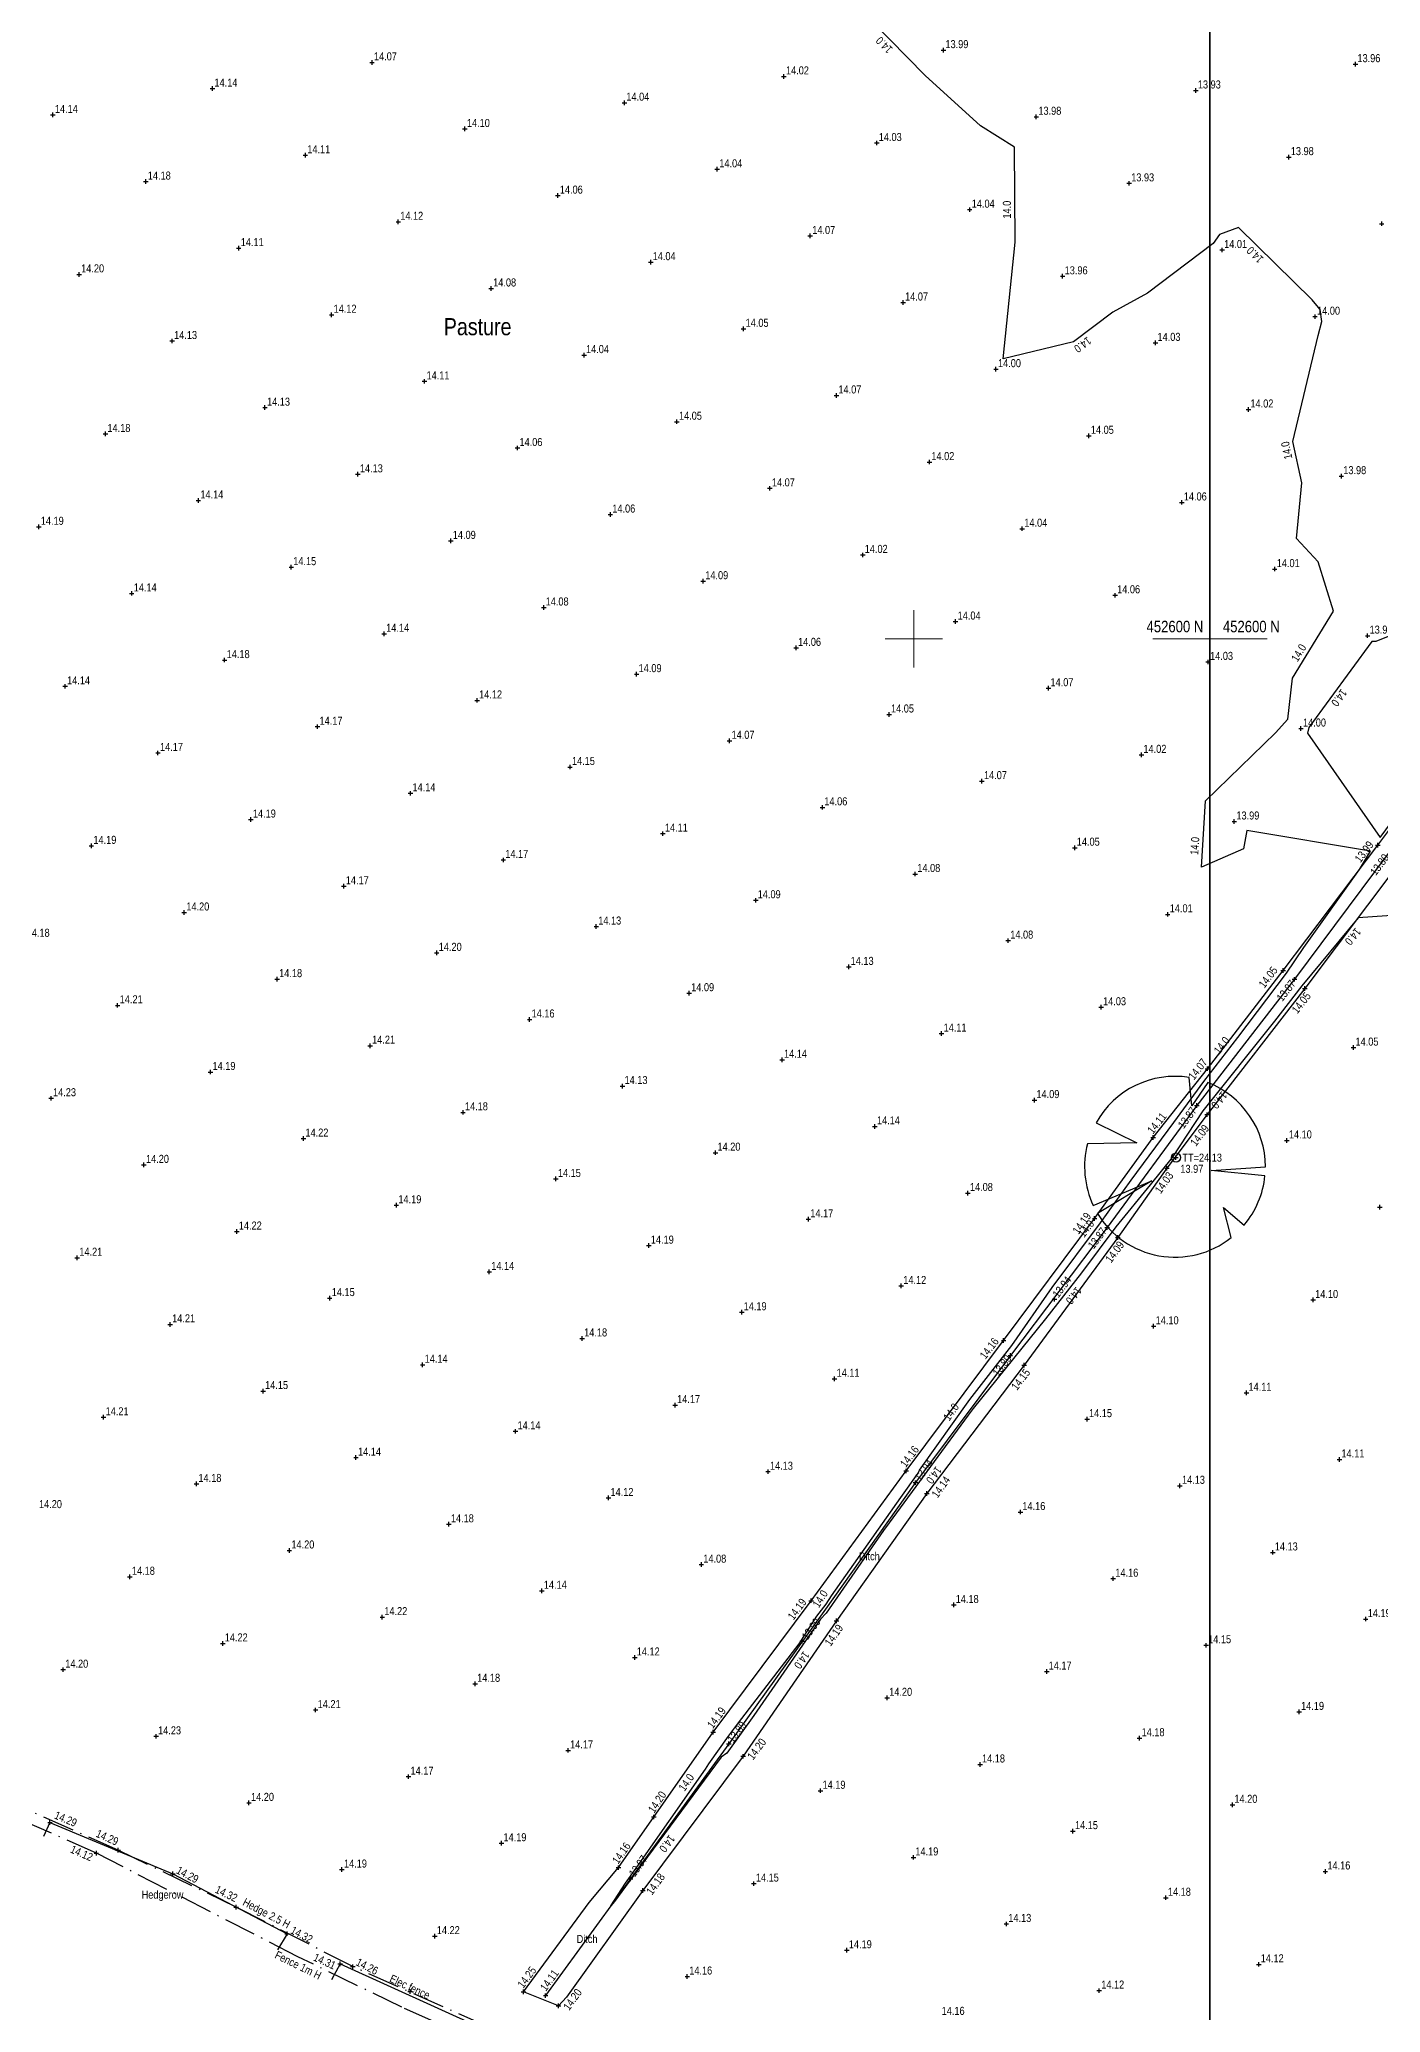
# Model space of a CAD drawing. Extents: x 452260 to 454003, y 451265 to 453203.
# Drawn here: x 452923.5 to 453040.8, y 452479.8 to 452652.4 of the extents above; entities that cross this region are included whole.
import ezdxf
from ezdxf.enums import TextEntityAlignment as Align

# ---------------------------------------------------------------- set-up
doc = ezdxf.new("R2010")
doc.units = 0
doc.header["$LTSCALE"] = 0.7
doc.header["$MEASUREMENT"] = 0
doc.header["$PDMODE"] = 2
doc.header["$PDSIZE"] = 0.2
doc.linetypes.add('Dash-Dot', pattern=[6, 4, -1, 0, -1])
doc.linetypes.add('DASHED', pattern=[5442.857143, 3628.571429, -1814.285714])
for name, color, linetype, lineweight in [('Border', 7, 'Continuous', 25), ('FFS_Tree Top Levels', 94, 'Continuous', 25), ('FPS_Bottom of Bank', 7, 'DASHED', 25), ('FPS_Contours-Minor', 184, 'Continuous', 25), ('FPS_Fence', 42, 'Dash-Dot', 25), ('FPS_Grid', 7, 'Continuous', 13), ('FPS_Hedge', 86, 'Continuous', 25), ('FPS_Hedge Top Level', 7, 'Continuous', 25), ('FPS_Levels', 7, 'Continuous', 25), ('FPS_Spot Levels', 7, 'Continuous', 25), ('FPS_Text', 7, 'Continuous', 25), ('FPS_Top of Bank', 7, 'DASHED', 25), ('FPS_Tree Trunk', 32, 'Continuous', 25), ('FPS_Trees', 77, 'Continuous', 25)]:
    doc.layers.add(name, color=color, linetype=linetype, lineweight=lineweight)
doc.styles.add('Default', font='ARIALN.TTF')
doc.styles.get("Standard").update_dxf_attribs({"font": 'ARIALN.TTF'})

msp = doc.modelspace()

# ---------------------------------------------------------------- linework, layer by layer
at = {"layer": 'Border'}
for points in [[(452487.26, 452726.87), (453025.89, 452726.87), (453025.89, 452312.76), (452487.26, 452312.76)], [(453025.89, 452726.87), (453564.51, 452726.87), (453564.51, 452312.76), (453025.89, 452312.76)]]:
    msp.add_lwpolyline(points, close=True, dxfattribs=at)
at = {"layer": 'FPS_Bottom of Bank'}
msp.add_polyline3d([(453080.23, 452634.74, 13.84), (453073.41, 452624.19, 13.75), (453065.19, 452613.53, 13.72), (453057.08, 452602.6, 13.81), (453049.65, 452592.16, 13.88), (453041.5, 452581.22, 13.8), (453033.3, 452570.21, 13.87), (453024.75, 452559.18, 13.87), (453016.9, 452548.49, 13.87), (453008.44, 452537.31, 13.89), (453000.15, 452526.18, 13.94), (452992.11, 452514.92, 13.96), (452983.81, 452503.34, 13.89), (452975.22, 452491.53, 13.97), (452967.79, 452481.3, 14.1)], dxfattribs=at)
for p in [(453033.3, 452570.21, 13.87), (453024.75, 452559.18, 13.87), (453016.9, 452548.49, 13.87), (453012.31, 452542.23, 13.94), (453008.44, 452537.31, 13.89), (453000.15, 452526.18, 13.94), (452990.23, 452512.32, 13.99), (452983.81, 452503.34, 13.89), (452975.22, 452491.53, 13.97), (452967.79, 452481.3, 14.1)]:
    msp.add_point(p, dxfattribs=at)
at = {"layer": 'FPS_Contours-Minor', "elevation": 14, "flags": 128}
msp.add_lwpolyline([(453043.46, 452575.91), (453038.85, 452575.59), (453033.94, 452569.63), (453031.55, 452566.54), (453025.28, 452558.7), (453022.59, 452554.63), (453020.68, 452552.24), (453017.67, 452548.55), (453014.65, 452544.52), (453011.52, 452540.52), (453005.18, 452532.67), (453004.74, 452532.09), (452997.84, 452522.65), (452997.34, 452521.99), (452992.32, 452514.77), (452991.83, 452514.23), (452986.01, 452505.82), (452983.64, 452502.52), (452983.14, 452502.16), (452976.2, 452492.76), (452975.75, 452492.16), (452973.8, 452489.54), (452973.5, 452489.17), (452974.76, 452491.13), (452975.57, 452492.24), (452981.76, 452501.12), (452982.07, 452501.58), (452983.77, 452504), (452984.65, 452505.17), (452989.97, 452512.08), (452990.17, 452512.4), (452991.5, 452514.51), (452992.33, 452515.54), (452992.8, 452516.27), (452998.87, 452524.88), (453000.38, 452527.02), (453000.5, 452527.27), (453004.89, 452533.45), (453008.57, 452538.18), (453012.09, 452543.24), (453016.33, 452548.91), (453019.02, 452552.64), (453022.73, 452557.69), (453025.36, 452561.28), (453028.33, 452565.11), (453032.59, 452570.76), (453034.11, 452572.98), (453038.98, 452579.82), (453039.94, 452581.41), (453029.13, 452583.23), (453028.82, 452581.62), (453025.16, 452580.02), (453025.51, 452585.83), (453031.62, 452591.78), (453032.72, 452592.97), (453033.13, 452596.56), (453036.7, 452602.42), (453035.35, 452606.72), (453033.48, 452608.78), (453033.92, 452613.65), (453033.16, 452617.26), (453035.36, 452626.54), (453035.68, 452627.76), (453035.53, 452628.79), (453034.85, 452629.65), (453028.38, 452635.98), (453026.74, 452635.37), (453026.17, 452634.58), (453020.42, 452630.22), (453017.41, 452628.56), (453013.95, 452625.98), (453007.82, 452624.48), (453008.87, 452634.68), (453008.79, 452642.99), (453005.82, 452644.86), (453001, 452649.28), (452994.74, 452655.62)], dxfattribs=at)
msp.add_lwpolyline([(453047.97, 452593.11), (453048.62, 452593.28), (453051.14, 452597.57), (453054.33, 452602.79), (453055.6, 452605.3), (453052.96, 452606.7), (453050.37, 452604.92), (453043.08, 452600.83), (453040.4, 452599.76), (453040.07, 452599.75), (453034.54, 452592.24), (453034.42, 452591.75), (453040.79, 452582.62), (453047.4, 452591.57)], close=True, dxfattribs=at)
at = {"layer": 'FPS_Fence'}
for p, q in [((452928.49, 452493.77, 14.12), (452914.99, 452499.72, 14.17)), ((452930.39, 452494.03, 14.29), (452921.1, 452498.17, 14.29)), ((452946.12, 452484.7, 14.37), (452928.49, 452493.77, 14.12)), ((452940.72, 452489.04, 14.32), (452930.39, 452494.03, 14.29)), ((452950.92, 452483.84, 14.26), (452940.72, 452489.04, 14.32)), ((452955.21, 452480.29, 5.78), (452946.12, 452484.7, 14.37)), ((452962.75, 452478.57), (452950.92, 452483.84, 14.26)), ((452961.92, 452477.26, 14.11), (452955.21, 452480.29, 5.78))]:
    msp.add_line(p, q, dxfattribs=at)
for p in [(452928.49, 452493.77, 14.12), (452930.39, 452494.03, 14.29), (452940.72, 452489.04, 14.32), (452950.92, 452483.84, 14.26), (452955.94, 452481.66, 14.3)]:
    msp.add_point(p, dxfattribs=at)
at = {"layer": 'FPS_Grid'}
for p, q in [((453000, 452597.5), (453000, 452602.5)), ((452997.5, 452600), (453002.5, 452600)), ((453020.89, 452600), (453025.89, 452600)), ((453025.89, 452600), (453030.89, 452600))]:
    msp.add_line(p, q, dxfattribs=at)
at = {"layer": 'FPS_Hedge'}
for p, q in [((452924.43, 452496.44, 14.29), (452923.87, 452495.23, 14.29)), ((452924.43, 452496.44, 14.29), (452935.17, 452491.97, 14.29)), ((452935.17, 452491.97, 14.29), (452945.17, 452486.72, 14.32)), ((452945.17, 452486.72, 14.32), (452944.32, 452485.3, 14.32)), ((452949.81, 452484.08, 14.31), (452949.06, 452482.69, 14.3)), ((452949.81, 452484.08, 14.31), (452962.46, 452478.35, 14.21))]:
    msp.add_line(p, q, dxfattribs=at)
for p in [(452924.43, 452496.44, 14.29), (452935.17, 452491.97, 14.29), (452945.17, 452486.72, 14.32), (452949.81, 452484.08, 14.31)]:
    msp.add_point(p, dxfattribs=at)
at = {"layer": 'FPS_Spot Levels'}
for p in [(452952.6, 452650.42, 14.07), (453002.59, 452651.49, 13.99), (452988.63, 452649.19, 14.02), (453038.62, 452650.26, 13.96), (452938.64, 452648.13, 14.14), (453024.67, 452647.96, 13.93), (452924.69, 452645.83, 14.14), (452974.68, 452646.89, 14.04), (453010.71, 452645.66, 13.98), (452960.72, 452644.6, 14.1), (452946.77, 452642.3, 14.11), (452996.76, 452643.37, 14.03), (453032.79, 452642.13, 13.98), (452982.8, 452641.07, 14.04), (452932.82, 452640, 14.18), (452968.85, 452638.77, 14.06), (453018.84, 452639.84, 13.93), (453004.88, 452637.54, 14.04), (452954.9, 452636.47, 14.12), (452990.93, 452635.24, 14.07), (453040.92, 452636.31, 13.97), (452940.94, 452634.17, 14.11), (453026.97, 452634.01, 14.01), (452926.99, 452631.87, 14.2), (452976.98, 452632.94, 14.04), (453013.01, 452631.71, 13.96), (452963.02, 452630.64, 14.08), (452949.07, 452628.34, 14.12), (452999.06, 452629.41, 14.07), (453035.09, 452628.18, 14), (452985.1, 452627.11, 14.05), (452935.11, 452626.05, 14.13), (452971.15, 452624.81, 14.04), (453021.14, 452625.88, 14.03), (453007.18, 452623.58, 14), (452957.19, 452622.52, 14.11), (452993.23, 452621.28, 14.07), (452943.24, 452620.22, 14.13), (453029.26, 452620.05, 14.02), (452929.29, 452617.92, 14.18), (452979.27, 452618.99, 14.05), (453015.31, 452617.76, 14.05), (452965.32, 452616.69, 14.06), (452951.37, 452614.39, 14.13), (453001.36, 452615.46, 14.02), (453037.39, 452614.23, 13.98), (452987.4, 452613.16, 14.07), (452937.41, 452612.09, 14.14), (452973.45, 452610.86, 14.06), (453023.44, 452611.93, 14.06), (452923.46, 452609.79, 14.19), (453009.48, 452609.63, 14.04), (452959.49, 452608.56, 14.09), (452995.53, 452607.33, 14.02), (452945.54, 452606.26, 14.15), (453031.56, 452606.1, 14.01), (452931.58, 452603.97, 14.14), (452981.57, 452605.03, 14.09), (452967.62, 452602.73, 14.08), (453017.61, 452603.8, 14.06), (452953.66, 452600.44, 14.14), (453003.65, 452601.5, 14.04), (452989.7, 452599.2, 14.06), (453039.69, 452600.27, 13.99), (452939.71, 452598.14, 14.18), (453025.73, 452597.97, 14.03), (452925.76, 452595.84, 14.14), (452975.75, 452596.91, 14.09), (453011.78, 452595.67, 14.07), (452961.79, 452594.61, 14.12), (452947.84, 452592.31, 14.17), (452997.83, 452593.38, 14.05), (453033.86, 452592.15, 14), (452983.87, 452591.08, 14.07), (452933.88, 452590.01, 14.17), (452969.92, 452588.78, 14.15), (453019.91, 452589.85, 14.02), (453005.95, 452587.55, 14.07), (452955.96, 452586.48, 14.14), (452992, 452585.25, 14.06), (452942.01, 452584.18, 14.19), (453028.03, 452584.02, 13.99), (452928.05, 452581.89, 14.19), (452978.04, 452582.95, 14.11), (453014.08, 452581.72, 14.05), (452964.09, 452580.65, 14.17), (452950.14, 452578.36, 14.17), (453000.12, 452579.42, 14.08), (452986.17, 452577.12, 14.09), (452936.18, 452576.06, 14.2), (452972.22, 452574.83, 14.13), (453022.2, 452575.89, 14.01), (453008.25, 452573.59, 14.08), (452958.26, 452572.53, 14.2), (452994.3, 452571.3, 14.13), (452944.31, 452570.23, 14.18), (452930.35, 452567.93, 14.21), (452980.34, 452569, 14.09), (453016.38, 452567.77, 14.03), (452966.39, 452566.7, 14.16), (452952.43, 452564.4, 14.21), (453002.42, 452565.47, 14.11), (453038.46, 452564.24, 14.05), (452988.47, 452563.17, 14.14), (452938.48, 452562.1, 14.19), (452974.51, 452560.87, 14.13), (452924.53, 452559.8, 14.23), (453010.55, 452559.64, 14.09), (452960.56, 452558.57, 14.18), (452996.59, 452557.34, 14.14), (452946.61, 452556.28, 14.22), (453032.63, 452556.11, 14.1), (452932.65, 452553.98, 14.2), (452982.64, 452555.04, 14.2), (452968.69, 452552.75, 14.15), (452954.73, 452550.45, 14.19), (453004.72, 452551.51, 14.08), (452990.77, 452549.22, 14.17), (453040.76, 452550.28, 14.08), (452940.78, 452548.15, 14.22), (452976.81, 452546.92, 14.19), (452926.82, 452545.85, 14.21), (452962.86, 452544.62, 14.14), (452948.9, 452542.32, 14.15), (452998.89, 452543.39, 14.12), (453034.93, 452542.16, 14.1), (452934.95, 452540.02, 14.21), (452984.94, 452541.09, 14.19), (452970.98, 452538.79, 14.18), (453020.97, 452539.86, 14.1), (452957.03, 452536.49, 14.14), (452993.06, 452535.26, 14.11), (452943.08, 452534.19, 14.15), (453029.1, 452534.03, 14.11), (452929.12, 452531.9, 14.21), (452979.11, 452532.96, 14.17), (453015.15, 452531.73, 14.15), (452965.16, 452530.67, 14.14), (452951.2, 452528.37, 14.14), (453037.23, 452528.2, 14.11), (452987.24, 452527.14, 14.13), (452937.25, 452526.07, 14.18), (452973.28, 452524.84, 14.12), (453023.27, 452525.9, 14.13), (453009.32, 452523.61, 14.16), (452959.33, 452522.54, 14.18), (452945.37, 452520.24, 14.2), (453031.4, 452520.08, 14.13), (452931.42, 452517.94, 14.18), (452981.41, 452519.01, 14.08), (453017.44, 452517.78, 14.16), (452967.45, 452516.71, 14.14), (452953.5, 452514.41, 14.22), (453003.49, 452515.48, 14.18), (453039.52, 452514.25, 14.19), (452939.55, 452512.11, 14.22), (452975.58, 452510.88, 14.12), (453025.57, 452511.95, 14.15), (452925.59, 452509.82, 14.2), (453011.62, 452509.65, 14.17), (452961.63, 452508.58, 14.18), (452997.66, 452507.35, 14.2), (452947.67, 452506.29, 14.21), (453033.7, 452506.12, 14.19), (452933.72, 452503.99, 14.23), (453019.74, 452503.82, 14.18), (452969.75, 452502.76, 14.17), (452955.8, 452500.46, 14.17), (453005.79, 452501.53, 14.18), (452991.83, 452499.23, 14.19), (452941.84, 452498.16, 14.2), (452977.26, 452496.93, 14.2), (453027.87, 452498, 14.2), (453013.91, 452495.7, 14.15), (452963.93, 452494.63, 14.19), (452999.96, 452493.4, 14.19), (452949.97, 452492.33, 14.19), (453035.99, 452492.17, 14.16), (452986.01, 452491.1, 14.15), (453022.04, 452489.87, 14.18), (452958.1, 452486.5, 14.22), (453008.09, 452487.57, 14.13), (452994.13, 452485.27, 14.19), (453030.17, 452484.04, 14.12), (452980.18, 452482.97, 14.16), (453016.21, 452481.74, 14.12)]:
    msp.add_point(p, dxfattribs=at)
at = {"layer": 'FPS_Top of Bank'}
msp.add_polyline3d([(453042.43, 452580.33, 13.96), (453034.19, 452569.4, 14.05), (453025.65, 452558.37, 14.09), (453022.14, 452553.68, 14.03), (453017.84, 452547.62, 14.09), (453009.64, 452536.46, 14.15), (453001.14, 452525.23, 14.14), (452993.23, 452514.1, 14.19), (452985.07, 452502.24, 14.2), (452976.3, 452490.51, 14.18), (452969.6, 452481.18, 14.17), (452968.91, 452480.42, 14.14), (452965.86, 452481.64, 14.25), (452971.59, 452489.44, 14.19), (452974.16, 452492.5, 14.16), (452982.45, 452504.35, 14.19), (452991.02, 452515.85, 14.19), (452999.33, 452527.2, 14.16), (453007.85, 452538.61, 14.15), (453015.81, 452549.29, 14.12), (453020.93, 452556.37, 14.11), (453025.68, 452562.39, 14.07), (453032.31, 452570.97, 14.05), (453040.58, 452581.94, 13.99), (453048.84, 452592.97, 13.98)], dxfattribs=at)
for p in [(453040.58, 452581.94, 13.99), (453032.31, 452570.97, 14.05), (453034.19, 452569.4, 14.05), (453025.68, 452562.39, 14.07), (453025.65, 452558.37, 14.09), (453020.93, 452556.37, 14.11), (453022.14, 452553.68, 14.03), (453015.81, 452549.29, 14.12), (453017.84, 452547.62, 14.09), (453007.85, 452538.61, 14.15), (453009.64, 452536.46, 14.15), (452999.33, 452527.2, 14.16), (453001.14, 452525.23, 14.14), (452991.02, 452515.85, 14.19), (452993.23, 452514.1, 14.19), (452982.45, 452504.35, 14.19), (452985.07, 452502.24, 14.2), (452974.16, 452492.5, 14.16), (452976.3, 452490.51, 14.18), (452965.86, 452481.64, 14.25), (452968.91, 452480.42, 14.14)]:
    msp.add_point(p, dxfattribs=at)
at = {"layer": 'FPS_Tree Trunk'}
msp.add_point((453022.92, 452554.61, 13.97), dxfattribs=at)
at = {"layer": 'FPS_Trees', "color": 77, "linetype": 'Continuous', "lineweight": 25}
for points in [[(453025.71, 452561.18, 15.8), (453024.32, 452559.14, 15.8), (453024.08, 452561.63, 15.8)], [(453015.93, 452557.66, 15.8), (453019.49, 452555.91, 15.8), (453015.19, 452555.83, 15.8)], [(453015.69, 452550.42, 15.8), (453020.81, 452552.58, 15.8), (453016.06, 452549.73, 15.8)], [(453030.71, 452553.02, 15.8), (453025.99, 452553.49, 15.8), (453030.75, 452553.81, 15.8)], [(453027.76, 452547.61, 15.8), (453027.08, 452550.24, 15.8), (453028.89, 452548.71, 15.8)]]:
    msp.add_polyline3d(points, dxfattribs=at)
at = {"layer": 'FPS_Trees', "color": 42, "linetype": 'Continuous', "lineweight": 25}
msp.add_circle((453022.93, 452554.62, 15.8), 0.396, dxfattribs=at)
at = {"layer": 'FPS_Trees', "color": 77, "linetype": 'Continuous', "lineweight": 25}
for start, end in [(80.968, 150.872), (0, 68.758), (165.198, 205.304), (319.896, 354.273), (211.031, 308.435)]:
    msp.add_arc((453022.84, 452553.81, 15.8), 7.91, start, end, dxfattribs=at)

# ---------------------------------------------------------------- texts
at = {"layer": 'FFS_Tree Top Levels', "style": 'Default'}
msp.add_text('TT=24.13', height=0.7, dxfattribs=at).set_placement((453023.49, 452554.26))
at = {"layer": 'FPS_Contours-Minor', "style": 'Default'}
for rotation, p in [(134.6267, (452997.65, 452652.18, 14)), (90.5246, (453008.49, 452637.54, 14)), (135.5949, (453030.08, 452633.83, 14)), (216.7083, (453014.56, 452626, 14)), (101.9757, (453032.95, 452616.55, 14)), (58.6734, (453033.96, 452598.59, 14)), (233.627, (453036.92, 452595.04, 14)), (86.5458, (453024.92, 452581.86, 14)), (230.4771, (453038.14, 452574.17, 14)), (52.2365, (453027.2, 452564.22, 14)), (231.3511, (453026.44, 452559.85, 14)), (53.1719, (453015.36, 452548.19, 14)), (231.8817, (453013.71, 452542.75, 14)), (54.6315, (453003.54, 452532.16, 14)), (233.8158, (453001.48, 452527.04, 14)), (57.4919, (452992.1, 452515.83, 14)), (235.3144, (452989.91, 452510.85, 14)), (55.1432, (452980.38, 452499.76, 14)), (233.5422, (452978.14, 452494.8, 14))]:
    msp.add_text('14.0', height=0.7, rotation=rotation, dxfattribs=at).set_placement(p, align=Align.CENTER)
at = {"layer": 'FPS_Grid'}
for p in [(453020.35, 452600.57), (453027.03, 452600.57)]:
    msp.add_text('452600 N', height=1, dxfattribs=at).set_placement(p)
at = {"layer": 'FPS_Hedge Top Level'}
msp.add_text('Hedge 2.5 H', height=0.7, rotation=-27.7094, dxfattribs=at).set_placement((452941.22, 452489.25))
at = {"layer": 'FPS_Levels', "style": 'Default'}
for s, rotation, p in [('13.99', 53.148, (453039.06, 452580.36, 13.99)), ('14.05', 53.0136, (453030.66, 452569.38, 14.05)), ('14.07', 52.3241, (453024.5, 452561.35, 14.07)), ('14.11', 51.7165, (453020.91, 452556.62, 14.11)), ('14.16', 53.233, (452999.29, 452527.45, 14.16)), ('14.19', 53.7897, (452989.47, 452514.1, 14.19)), ('14.19', 53.3005, (452982.41, 452504.6, 14.19)), ('13.89', 53.3005, (452984.2, 452503.35, 14.19)), ('14.16', 55.0449, (452974.12, 452492.75, 14.16)), ('14.25', 53.7005, (452965.83, 452481.89, 14.25))]:
    msp.add_text(s, height=0.7, rotation=rotation, dxfattribs=at).set_placement(p)
for s, rotation, p in [('13.80', 53.3377, (453041.05, 452581.26, 13.8)), ('13.87', 52.2544, (453032.9, 452570.23, 13.87)), ('14.05', 52.2566, (453034.22, 452569.16, 14.05)), ('13.87', 53.6817, (453024.22, 452559.12, 13.87)), ('14.09', 53.1301, (453025.32, 452557.57, 14.09)), ('14.03', 54.655, (453022.18, 452553.44, 14.03)), ('13.87', 52.8831, (453016.37, 452548.58, 13.87)), ('14.09', 53.7079, (453017.88, 452547.38, 14.09)), ('13.89', 53.3225, (453008.03, 452537.44, 13.89)), ('14.15', 52.8765, (453009.67, 452536.22, 14.15)), ('13.94', 54.461, (453001.18, 452528.29, 13.94)), ('14.14', 54.6091, (453002.66, 452526.82, 14.14)), ('14.19', 55.4563, (452993.28, 452513.86, 14.19)), ('14.20', 53.231, (452986.57, 452503.89, 14.2)), ('13.97', 54.0129, (452976.19, 452493.66, 13.97)), ('14.18', 54.2879, (452977.7, 452492.09, 14.18))]:
    msp.add_text(s, height=0.7, rotation=rotation, dxfattribs=at).set_placement(p, align=Align.TOP_RIGHT)
msp.add_text('13.97', height=0.7, dxfattribs=at).set_placement((453023.31, 452553.63, 13.97), align=Align.MIDDLE_LEFT)
at = {"layer": 'FPS_Levels'}
for s, rotation, p in [('14.19', 54.8301, (453014.98, 452549.89)), ('14.16', 52.5349, (453006.92, 452538.94)), ('14.20', 56.4883, (452977.8, 452499.27)), ('14.29', -24.0146, (452930.5, 452495.05)), ('14.12', -23.7846, (452928.26, 452493.68)), ('14.32', -25.7972, (452940.92, 452490.1)), ('14.26', -27.0193, (452953.23, 452483.71))]:
    msp.add_text(s, height=0.7, rotation=rotation, dxfattribs=at).set_placement(p, align=Align.TOP_RIGHT)
for s, rotation, p in [('13.94', 52.8508, (453012.63, 452542.29)), ('13.99', 54.0154, (452990.7, 452512.37)), ('14.29', -22.6138, (452924.75, 452496.82)), ('14.29', -27.7094, (452935.41, 452492.04)), ('14.32', -27.7094, (452945.4, 452486.79)), ('14.31', -24.361, (452947.4, 452484.4)), ('14.11', 54.1455, (452967.81, 452481.63)), ('14.20', 54.258, (452969.84, 452479.95))]:
    msp.add_text(s, height=0.7, rotation=rotation, dxfattribs=at).set_placement(p)
at = {"layer": 'FPS_Spot Levels', "style": 'Default'}
for s, p in [('13.99', (453002.76, 452651.67, 13.99)), ('14.07', (452952.77, 452650.6, 14.07)), ('13.96', (453038.8, 452650.44, 13.96)), ('14.14', (452938.82, 452648.3, 14.14)), ('14.02', (452988.81, 452649.37, 14.02)), ('14.04', (452974.85, 452647.07, 14.04)), ('13.93', (453024.84, 452648.14, 13.93)), ('14.14', (452924.86, 452646, 14.14)), ('14.10', (452960.9, 452644.77, 14.1)), ('13.98', (453010.89, 452645.84, 13.98)), ('14.03', (452996.93, 452643.54, 14.03)), ('14.11', (452946.94, 452642.47, 14.11)), ('13.98', (453032.97, 452642.31, 13.98)), ('14.18', (452932.99, 452640.17, 14.18)), ('14.04', (452982.98, 452641.24, 14.04)), ('13.93', (453019.01, 452640.01, 13.93)), ('14.06', (452969.03, 452638.94, 14.06)), ('14.12', (452955.07, 452636.65, 14.12)), ('14.04', (453005.06, 452637.71, 14.04)), ('14.07', (452991.11, 452635.41, 14.07)), ('14.11', (452941.12, 452634.35, 14.11)), ('14.04', (452977.15, 452633.12, 14.04)), ('14.01', (453027.14, 452634.18, 14.01)), ('14.20', (452927.16, 452632.05, 14.2)), ('13.96', (453013.19, 452631.88, 13.96)), ('14.08', (452963.2, 452630.82, 14.08)), ('14.07', (452999.23, 452629.59, 14.07)), ('14.12', (452949.24, 452628.52, 14.12)), ('14.00', (453035.27, 452628.35, 14)), ('14.13', (452935.29, 452626.22, 14.13)), ('14.05', (452985.28, 452627.29, 14.05)), ('14.03', (453021.31, 452626.06, 14.03)), ('14.04', (452971.32, 452624.99, 14.04)), ('14.11', (452957.37, 452622.69, 14.11)), ('14.00', (453007.36, 452623.76, 14)), ('14.07', (452993.4, 452621.46, 14.07)), ('14.13', (452943.42, 452620.39, 14.13)), ('14.05', (452979.45, 452619.16, 14.05)), ('14.02', (453029.44, 452620.23, 14.02)), ('14.18', (452929.46, 452618.09, 14.18)), ('14.05', (453015.48, 452617.93, 14.05)), ('14.06', (452965.5, 452616.86, 14.06)), ('14.02', (453001.53, 452615.63, 14.02)), ('14.13', (452951.54, 452614.56, 14.13)), ('13.98', (453037.56, 452614.4, 13.98)), ('14.14', (452937.59, 452612.27, 14.14)), ('14.07', (452987.58, 452613.33, 14.07)), ('14.06', (453023.61, 452612.1, 14.06)), ('14.06', (452973.62, 452611.04, 14.06)), ('14.19', (452923.63, 452609.97, 14.19)), ('14.09', (452959.67, 452608.74, 14.09)), ('14.04', (453009.66, 452609.8, 14.04)), ('14.02', (452995.7, 452607.51, 14.02)), ('14.15', (452945.71, 452606.44, 14.15)), ('14.09', (452981.75, 452605.21, 14.09)), ('14.01', (453031.74, 452606.27, 14.01)), ('14.14', (452931.76, 452604.14, 14.14)), ('14.06', (453017.78, 452603.98, 14.06)), ('14.08', (452967.79, 452602.91, 14.08)), ('14.04', (453003.83, 452601.68, 14.04)), ('14.14', (452953.84, 452600.61, 14.14)), ('13.99', (453039.86, 452600.45, 13.99)), ('14.18', (452939.89, 452598.31, 14.18)), ('14.06', (452989.87, 452599.38, 14.06)), ('14.03', (453025.91, 452598.15, 14.03)), ('14.09', (452975.92, 452597.08, 14.09)), ('14.14', (452925.93, 452596.01, 14.14)), ('14.12', (452961.97, 452594.78, 14.12)), ('14.07', (453011.95, 452595.85, 14.07)), ('14.05', (452998, 452593.55, 14.05)), ('14.17', (452948.01, 452592.48, 14.17)), ('14.07', (452984.05, 452591.25, 14.07)), ('14.00', (453034.04, 452592.32, 14)), ('14.17', (452934.06, 452590.19, 14.17)), ('14.02', (453020.08, 452590.02, 14.02)), ('14.15', (452970.09, 452588.96, 14.15)), ('14.14', (452956.14, 452586.66, 14.14)), ('14.07', (453006.13, 452587.72, 14.07)), ('14.19', (452942.18, 452584.36, 14.19)), ('14.06', (452992.17, 452585.43, 14.06)), ('14.11', (452978.22, 452583.13, 14.11)), ('13.99', (453028.21, 452584.19, 13.99)), ('14.19', (452928.23, 452582.06, 14.19)), ('14.05', (453014.25, 452581.9, 14.05)), ('14.17', (452964.26, 452580.83, 14.17)), ('14.08', (453000.3, 452579.6, 14.08)), ('14.17', (452950.31, 452578.53, 14.17)), ('14.20', (452936.36, 452576.23, 14.2)), ('14.09', (452986.34, 452577.3, 14.09)), ('14.01', (453022.38, 452576.07, 14.01)), ('14.13', (452972.39, 452575, 14.13)), ('14.18', (452922.4, 452573.93, 14.18)), ('14.20', (452958.44, 452572.7, 14.2)), ('14.08', (453008.43, 452573.77, 14.08)), ('14.13', (452994.47, 452571.47, 14.13)), ('14.18', (452944.48, 452570.4, 14.18)), ('14.09', (452980.52, 452569.17, 14.09)), ('14.21', (452930.53, 452568.11, 14.21)), ('14.03', (453016.55, 452567.94, 14.03)), ('14.16', (452966.56, 452566.87, 14.16)), ('14.11', (453002.6, 452565.64, 14.11)), ('14.21', (452952.61, 452564.58, 14.21)), ('14.05', (453038.63, 452564.41, 14.05)), ('14.19', (452938.65, 452562.28, 14.19)), ('14.14', (452988.64, 452563.35, 14.14)), ('14.13', (452974.69, 452561.05, 14.13)), ('14.23', (452924.7, 452559.98, 14.23)), ('14.18', (452960.73, 452558.75, 14.18)), ('14.09', (453010.72, 452559.82, 14.09)), ('14.14', (452996.77, 452557.52, 14.14)), ('14.22', (452946.78, 452556.45, 14.22)), ('14.20', (452982.82, 452555.22, 14.2)), ('14.10', (453032.8, 452556.29, 14.1)), ('14.20', (452932.83, 452554.15, 14.2)), ('14.15', (452968.86, 452552.92, 14.15)), ('14.08', (453004.9, 452551.69, 14.08)), ('14.19', (452954.91, 452550.62, 14.19)), ('14.22', (452940.95, 452548.32, 14.22)), ('14.17', (452990.94, 452549.39, 14.17)), ('14.19', (452976.99, 452547.09, 14.19)), ('14.21', (452927, 452546.03, 14.21)), ('14.14', (452963.03, 452544.79, 14.14)), ('14.12', (452999.07, 452543.56, 14.12)), ('14.15', (452949.08, 452542.5, 14.15)), ('14.19', (452985.11, 452541.26, 14.19)), ('14.10', (453035.1, 452542.33, 14.1)), ('14.21', (452935.12, 452540.2, 14.21)), ('14.10', (453021.15, 452540.03, 14.1)), ('14.18', (452971.16, 452538.97, 14.18)), ('14.14', (452957.21, 452536.67, 14.14)), ('14.15', (452943.25, 452534.37, 14.15)), ('14.11', (452993.24, 452535.44, 14.11)), ('14.17', (452979.29, 452533.14, 14.17)), ('14.11', (453029.27, 452534.21, 14.11)), ('14.21', (452929.3, 452532.07, 14.21)), ('14.14', (452965.33, 452530.84, 14.14)), ('14.15', (453015.32, 452531.91, 14.15)), ('14.14', (452951.38, 452528.54, 14.14)), ('14.11', (453037.4, 452528.38, 14.11)), ('14.18', (452937.42, 452526.24, 14.18)), ('14.13', (452987.41, 452527.31, 14.13)), ('14.13', (453023.45, 452526.08, 14.13)), ('14.20', (452923.47, 452523.95, 14.2)), ('14.12', (452973.46, 452525.01, 14.12)), ('14.18', (452959.5, 452522.71, 14.18)), ('14.16', (453009.49, 452523.78, 14.16)), ('14.20', (452945.55, 452520.42, 14.2)), ('14.08', (452981.58, 452519.18, 14.08)), ('14.13', (453031.57, 452520.25, 14.13)), ('14.18', (452931.6, 452518.12, 14.18)), ('14.16', (453017.62, 452517.95, 14.16)), ('14.14', (452967.63, 452516.89, 14.14)), ('14.18', (453003.66, 452515.65, 14.18)), ('14.22', (452953.68, 452514.59, 14.22)), ('14.19', (453039.7, 452514.42, 14.19)), ('14.22', (452939.72, 452512.29, 14.22)), ('14.15', (453025.74, 452512.13, 14.15)), ('14.12', (452975.76, 452511.06, 14.12)), ('14.20', (452925.77, 452509.99, 14.2)), ('14.18', (452961.8, 452508.76, 14.18)), ('14.17', (453011.79, 452509.83, 14.17)), ('14.20', (452997.84, 452507.53, 14.2)), ('14.21', (452947.85, 452506.46, 14.21)), ('14.19', (453033.87, 452506.3, 14.19)), ('14.23', (452933.89, 452504.16, 14.23)), ('14.18', (453019.92, 452504, 14.18)), ('14.17', (452969.93, 452502.93, 14.17)), ('14.18', (453005.96, 452501.7, 14.18)), ('14.17', (452955.97, 452500.63, 14.17)), ('14.20', (452942.02, 452498.34, 14.2)), ('14.19', (452992.01, 452499.4, 14.19)), ('14.20', (453028.04, 452498.17, 14.2)), ('14.19', (452964.1, 452494.81, 14.19)), ('14.15', (453014.09, 452495.87, 14.15)), ('14.19', (453000.13, 452493.57, 14.19)), ('14.19', (452950.15, 452492.51, 14.19)), ('14.15', (452986.18, 452491.28, 14.15)), ('14.16', (453036.17, 452492.34, 14.16)), ('14.18', (453022.22, 452490.04, 14.18)), ('14.13', (453008.26, 452487.75, 14.13)), ('14.22', (452958.27, 452486.68, 14.22)), ('14.19', (452994.31, 452485.45, 14.19)), ('14.12', (453030.34, 452484.22, 14.12)), ('14.16', (452980.35, 452483.15, 14.16)), ('14.12', (453016.39, 452481.92, 14.12)), ('14.16', (453002.43, 452479.62, 14.16))]:
    msp.add_text(s, height=0.7, dxfattribs=at).set_placement(p)
at = {"layer": 'FPS_Text'}
for s, height, p in [('Pasture', 1.5, (452958.88, 452626.55)), ('Ditch', 0.7, (452995.19, 452519.39)), ('Hedgerow', 0.7, (452932.45, 452489.79)), ('Ditch', 0.7, (452970.5, 452485.91))]:
    msp.add_text(s, height=height, dxfattribs=at).set_placement(p)
for s, rotation, p in [('Fence 1m H', 333.7292, (452944.03, 452484.62)), ('Elec fence', 335.1147, (452954.07, 452482.54))]:
    msp.add_text(s, height=0.7, rotation=rotation, dxfattribs=at).set_placement(p)

doc.saveas('drawing.dxf')
